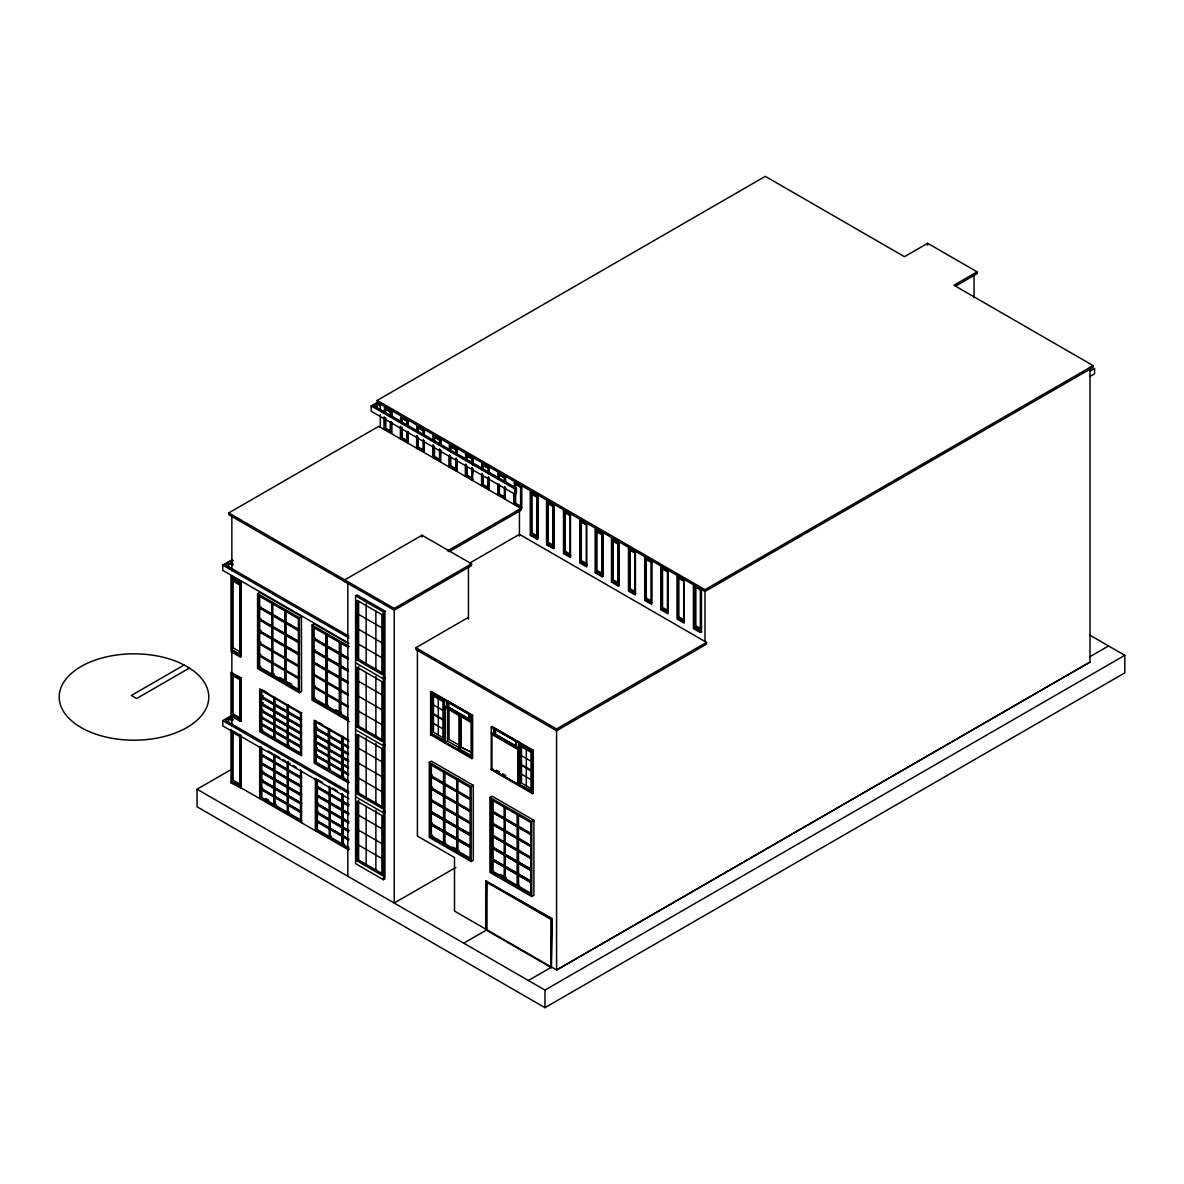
<?xml version="1.0" encoding="UTF-8"?>
<svg xmlns="http://www.w3.org/2000/svg" width="1184" height="1184" viewBox="0 0 1184 1184"><rect width="100%" height="100%" fill="white"/><g stroke="black" fill="none" stroke-linecap="round" stroke-linejoin="round"><path stroke-width="1.5" d="M977.14 271.861L953.949 285.255L1093.098 365.604L1093.098 367.38L704.998 591.452L377.208 402.205L377.208 400.414L765.308 176.342L904.458 256.691L927.664 243.297L977.14 271.861L977.14 273.652L955.488 286.158M380.745 404.454L378.599 403.211L374.026 405.86L516.416 488.06L516.416 493.328L514.892 494.202L371.169 411.233L371.169 405.949L377.548 402.264M384.178 413.201L384.933 407.34L391.889 411.603L391.889 416.96M390.335 415.347L390.335 411.943L391.475 411.129L391.475 416.546M344.736 581.67L344.736 579.879L422.037 535.242L471.528 563.806L471.528 565.597L394.213 610.234L228.764 514.714L228.764 512.924L378.747 426.329L521.019 508.454M400.414 422.57L401.169 416.724L408.125 420.971L408.125 426.329M385.318 418.411L385.318 428.638L384.178 429.452L384.178 416.812M400.414 417.153L408.169 420.764L408.169 426.181M400.828 421.415L400.828 417.996L407.755 421.119L407.755 426.24M384.578 418.84L384.578 429.067L390.335 432.397L391.09 421.726M416.65 430.147L417.404 426.092L424.36 430.354M417.064 430.784L417.819 426.936L423.99 430.502L423.99 435.608M401.583 427.794L401.583 438.021L400.414 438.82L400.414 426.181M416.65 426.536L424.405 430.132L424.36 435.712M417.064 427.365L423.99 430.502M400.828 428.223L400.828 438.465L407 442.017L407.755 431.361M432.885 439.516L433.64 435.46L440.714 439.545L440.714 444.962M433.314 441.869L434.054 436.319L440.285 439.9L440.285 445.021M417.064 435.904L417.064 447.833L423.99 450.956L423.99 440.729M348.88 643.208L222.725 570.362L222.725 565.094L232.301 559.573M432.885 435.904L440.714 439.545M433.314 436.748L440.285 439.9M233.381 564.22L231.857 565.094L228.645 563.244L225.596 564.99L348.777 636.119M233.337 560.52L230.155 562.356L232.301 563.599M417.064 447.833L423.99 450.956M424.405 440.966L423.65 452.229L423.576 441.366M449.121 448.884L449.876 444.844L457.068 449.002L457.068 454.419M449.55 451.237L450.305 445.687L456.639 449.358L456.639 454.464M433.314 445.273L433.314 457.202L440.285 460.369L440.285 450.142M440.714 450.379L440.714 461.212L432.885 457.572L432.885 444.932M231.857 576.312L231.102 576.741L241.136 581.67L241.136 656.646L240.382 657.09L231.102 651.733L231.102 575.868L241.136 581.67M455.899 453.191L455.899 449.787L457.068 449.002M433.314 457.202L440.285 460.369M239.834 583.86L240.589 583.431L240.589 654.249L239.834 654.678L231.664 649.972L231.664 579.139L239.834 583.86L239.834 654.678M465.356 458.267L466.111 454.212L473.067 458.474M465.771 460.606L466.526 455.056L472.653 458.593L472.653 461.997M450.305 455.914L450.305 466.156L449.121 466.94L449.121 456.106M465.356 454.656L473.067 458.238L473.067 465.608M465.771 455.485L472.653 458.593M449.55 454.656L449.55 466.585L455.899 470.24L456.639 459.584M457.068 459.836L456.314 471.099L456.314 458.46M481.592 467.636L482.347 463.58L489.303 467.843M257.564 593.613L259.696 592.37L301.55 616.538L299.419 617.767L257.564 593.613L257.564 668.59L299.419 692.758L301.55 691.53L301.432 616.479M482.006 469.974L482.761 464.424L488.888 467.961L488.888 473.082M258.586 595.744L259.651 595.123L259.651 667.021L299.463 690.006L298.398 690.627L258.586 667.643L258.586 595.744L298.398 618.729L299.463 618.107M466.526 465.282L466.526 475.509L465.356 476.308L465.356 465.475M488.474 473.585L489.303 467.606L489.303 473.2M482.006 464.868L488.888 467.961M465.771 464.01L465.771 475.953L471.898 479.49L472.653 468.82M473.067 469.056L472.312 480.334L472.312 467.695L472.238 478.218L466.94 475.154L466.94 466.407M258.586 607.732L260.717 606.489M497.828 477.004L498.582 472.964L505.538 477.211M498.242 479.357L498.997 473.807L505.124 477.344L505.124 482.45M482.761 474.666L482.761 484.892L481.592 485.692L481.592 474.858M259.651 618.936L258.586 619.558L298.398 642.69L299.463 642.083L259.651 619.099L299.463 641.92L298.398 642.542M504.369 481.192L504.369 477.774L505.538 476.974L505.538 482.569M258.586 619.706L260.717 618.477M482.006 473.393L482.006 485.322L488.134 488.859L488.888 478.203M184.053 665.053L131.35 695.482L136.634 698.53L189.351 668.102M489.303 478.44L488.548 489.702L488.548 477.063M287.253 681.732L285.018 682.902L285.018 611.003L286.188 610.456M514.063 486.387L514.818 482.332L521.774 486.594M514.478 488.726L515.232 483.176L521.36 486.713L520.605 507.61L514.478 504.073L514.478 493.846M260.717 630.302L258.586 631.531L298.398 654.678L299.463 654.056L259.651 630.924M258.586 631.694L260.717 630.465M498.242 484.463L498.242 494.705L505.124 497.798L505.124 487.571M231.664 649.972L240.589 654.249M514.063 493.595L514.063 504.428L514.892 488.933L516.416 488.06M520.605 507.61L520.605 487.142L521.774 486.358L521.774 508.01L447.537 550.871M498.242 494.705L505.124 497.798M505.538 487.808L504.784 499.071L504.784 486.446M260.717 642.29L258.586 643.519L298.398 666.651L299.463 665.882M258.586 643.667L260.717 642.438M530.299 491.908L538.01 495.489L538.01 538.809L537.255 539.253L530.299 535.227L530.299 491.908L538.01 495.489M530.713 493.343L537.595 496.451L537.595 537.373L536.84 537.802L530.713 534.265L530.713 493.343L537.595 496.451M355.585 595.848L357.109 594.975L384.933 611.033L384.933 878.854L383.409 879.727L355.585 863.669L355.585 595.848L383.409 611.921L384.933 611.033M514.478 504.073L521.36 507.181M298.398 630.554L299.463 629.947L259.651 606.963L258.586 607.57L298.398 630.717L299.463 630.095L259.651 607.111M258.586 655.655L260.717 654.426L258.586 655.507L298.398 678.639L299.463 677.87M349.221 721.515L312.014 700.04L312.014 625.048L314.145 623.82L348.259 643.504M231.857 672.719L231.102 673.163L241.136 678.077L241.136 720.923L240.382 721.367L231.102 716.009L231.102 672.29L241.136 678.077M231.664 674.673L240.589 678.95L240.589 719.413L239.834 719.857L231.664 715.136L231.664 674.673L240.589 678.95M449.136 551.729L521.004 510.245L521.019 486.787L514.063 482.776M546.534 501.276L554.245 504.858L554.245 548.192L553.49 548.621L546.534 544.61L546.534 501.276L554.245 504.858M258.586 667.643L260.717 666.414M546.949 502.726L547.704 502.282L547.704 543.204L553.831 546.742L553.831 505.82L546.949 502.726L546.949 543.648L553.831 546.742M313.035 639.168L315.166 637.776M298.398 654.515L299.463 653.908L259.651 631.072M313.035 651.156L315.166 649.764M271.743 603.352L271.846 675.294L273.874 674.007M271.846 675.294L273.978 674.066M469.944 562.933L519.45 534.354L706.552 642.364L706.552 644.155L556.569 730.75L415.865 649.513L415.865 647.722L468.435 617.367M357.094 660.05L358.619 659.162L383.424 673.489L381.899 674.377L357.094 660.05L357.094 600.347L381.899 614.674L383.424 613.8M228.764 512.924L394.213 608.443L471.528 563.806M563.939 511.666L570.066 515.203L570.066 556.125L563.939 552.573L563.939 511.666L564.694 511.222L564.694 552.144L570.821 555.681M530.713 534.265L537.595 537.373M260.717 690.257L261.782 689.65L261.782 730.735L301.594 753.72L300.529 754.326L260.717 731.342L260.717 690.257L300.529 713.242L301.594 712.635M530.299 535.227L533.836 536.411M570.481 514.226L570.481 557.56L563.525 553.55L563.525 510.215L571.236 513.797M313.035 663.129L314.1 662.359L347.978 681.91M262.848 695.792L260.717 697.021L300.529 720.094L301.594 719.398L261.782 696.399M262.848 695.881L260.717 697.11L300.529 720.005M231.664 715.136L240.589 719.413M348.88 798.726L222.725 725.896L222.725 720.612L232.197 715.151M231.102 716.009L241.136 720.923M233.381 719.739L231.857 720.612L228.645 718.762L225.596 720.508L348.777 791.637M233.337 716.039L230.155 717.874L232.301 719.117M262.848 702.645L260.717 703.873L300.529 726.946L301.594 726.236L261.782 703.252M262.848 702.734L260.717 703.962L300.529 726.858M313.035 675.117L314.1 674.347L347.978 694.061M580.175 521.034L586.302 524.571L586.302 565.493L580.175 561.956L580.175 521.034L580.93 520.59L580.93 561.512L587.057 565.049M546.949 543.648L547.704 543.204M546.534 544.61L554.245 548.192M262.848 709.571L260.717 710.8L300.529 733.784L301.594 733.088L261.782 710.104L260.717 710.711L300.529 733.695M586.716 523.609L586.716 566.929L579.76 562.918L579.76 519.584L587.471 523.165M260.717 717.563L261.782 716.942L301.594 740.015L300.529 740.636L260.717 717.563L261.782 717.03M313.035 687.105L315.166 685.862M595.241 529.396L602.952 532.978L602.952 576.312L602.197 576.741L595.241 572.73L595.241 529.396L602.952 532.978M260.717 724.416L261.782 723.794L301.594 746.778L300.529 747.489L260.717 724.416L261.782 723.883L301.594 746.867M602.538 574.862L595.656 571.768L595.656 530.846L596.41 530.402L596.41 571.324L602.538 574.862L602.538 533.94L597.935 531.29M563.939 552.573L564.694 552.144M348.436 647.618L313.035 627.18L313.035 699.078L315.166 697.85M260.717 731.342L262.848 730.114M595.656 530.846L602.538 533.94M611.477 538.764L619.188 542.346L619.188 585.68L618.433 586.11L611.477 582.099L611.477 538.764L619.188 542.346M328.442 705.516L326.207 706.685L326.207 634.787L327.272 634.18L327.376 706.123M274.94 738.328L273.874 738.949L273.874 697.864M580.175 561.956L580.93 561.512M384.933 677.988L383.409 678.876L355.585 662.803M618.018 543.752L618.773 543.323L618.773 584.245L618.018 584.674L611.891 581.137L611.891 540.215L618.018 543.752L618.018 584.674M1089.546 634.964L1124.8 655.314L1124.8 672.882L544.966 1007.658L197.062 806.792L197.062 789.225L230.702 769.807M260.717 755.288L261.782 754.563L301.594 777.548L300.529 778.273L260.717 755.17M315.166 728.471L348.614 747.77L315.166 728.56L317.297 727.316M341.717 713.168L339.482 714.352L339.482 642.453L340.548 641.832L340.548 713.73L340.652 641.891L339.586 642.512L339.586 714.411M628.882 549.154L635.009 552.691L635.009 593.613L628.882 590.076L628.882 549.154L629.636 548.71L629.636 589.632L635.764 593.169M287.15 746.616L289.384 745.432M260.717 763.843L261.782 763.118L301.594 786.102L300.529 786.827L260.717 763.739M231.664 731.209L231.664 781.795L240.589 786.072L240.589 735.486M595.656 571.768L596.41 571.324M231.102 729.403L231.102 782.964L231.857 782.52M595.241 572.73L602.952 576.312M315.166 735.308L348.614 754.622L315.166 735.397L316.232 734.702L348.614 753.483M635.423 551.729L635.423 595.049L628.467 591.038L628.467 547.704L636.178 551.285M329.404 728.693L329.404 769.778L329.507 728.752L328.338 729.314L328.442 770.444M262.848 771.169L260.717 772.397L300.529 795.382L301.594 794.656L261.782 771.672M316.232 741.628L315.166 742.25L348.614 761.549M231.664 781.795L240.589 786.072M231.102 782.964L241.136 787.878L241.136 736.167M348.614 768.401L315.166 749.013L317.297 747.77M645.117 558.522L645.872 558.093L645.872 599.015L651.999 602.552L651.244 602.982L645.117 599.444L645.117 558.522L651.999 561.63M315.166 749.087L317.297 747.859M262.848 779.62L260.717 780.966L300.529 803.951L301.594 803.226L261.782 780.241M357.094 726.991L358.619 726.118L383.424 740.444L381.899 741.317L357.094 726.991L357.094 667.302L381.899 681.629L381.899 741.317M342.783 777.503L342.783 736.418L341.614 736.966L341.717 778.11L343.848 776.882M611.891 581.137L618.773 584.245M348.614 775.254L315.166 755.851L317.297 754.622M315.166 755.94L317.297 754.711M260.717 789.521L262.848 788.174M430.591 734.761L430.591 691.915L431.346 691.486L431.346 734.332L430.591 734.761L471.868 758.604L472.638 758.16L472.594 715.299L431.316 691.471L431.316 734.317M442.816 699.211L431.494 693.543L443.571 700.514L443.571 740.784L444.326 740.355L444.326 700.084M349.088 741.288L315.166 721.707L315.166 762.792L316.232 762.17L348.673 780.907M260.717 798.075L261.782 797.468L301.594 820.453L300.529 821.06L260.717 798.075L260.717 746.719M628.882 590.076L629.636 589.632M667.894 570.466L667.894 613.8L660.938 609.79L660.938 566.455L668.649 570.037M445.243 699.507L444.474 699.936L444.474 742.797L447.537 741.066L459.718 748.096L459.718 714.929M667.48 571.443L668.235 570.999L668.235 611.921L667.48 612.365L661.353 608.813L661.353 567.906L667.48 571.443L667.48 612.365M446.768 701.52L447.522 701.091L470.3 714.248L469.545 720.272L446.768 707.114L446.768 701.52L469.545 714.677L470.3 714.248M328.338 770.384L330.573 769.215M276.109 804.513L273.874 805.682L273.874 754.326M446.768 707.114L447.522 706.67L470.3 719.828M384.933 744.943L383.409 745.831L355.585 729.758M357.094 793.946L358.619 793.073L383.424 807.399L381.899 808.272L357.094 793.946L357.094 734.258L381.899 748.584L383.424 747.711M645.117 599.444L645.872 599.015M684.13 579.849L684.13 623.169L677.174 619.158L677.174 575.824L684.885 579.405M348.777 813.349L317.416 795.234L316.35 795.959L348.747 814.666M287.15 813.349L289.281 812.106L287.253 813.408L287.15 761.993L290.198 763.754M444.326 740.355L431.494 733.814L443.571 740.784M316.35 804.513L318.481 803.285L316.35 804.41L348.747 823.22M430.591 691.915L471.839 715.743L472.594 715.299M661.353 608.813L668.235 611.921M471.868 756.887L471.114 757.331L445.243 742.398L445.243 707.529L471.114 722.462L472.638 721.618L446.753 706.685M700.366 589.691L700.366 632.552L693.41 628.526L693.41 585.68L701.461 589.321L701.461 630.228L700.706 630.672L694.579 627.135L694.579 586.213M316.35 813.082L318.481 811.854L316.35 812.964L348.747 831.79M377.208 400.414L704.998 589.676L1093.098 365.604M1090.005 371.14L1094.578 368.505L1094.578 373.774L1090.005 376.408M348.747 840.344L316.35 821.533L317.416 820.912L348.777 839.027M316.35 821.637L317.416 821.03L348.777 839.13M677.588 618.196L683.716 621.733L683.716 580.811L677.588 577.274L677.588 618.196L684.47 621.304M429.289 762.392L431.42 761.164L473.274 785.318L473.274 860.309L471.143 861.538L429.289 837.384L429.289 762.392L471.143 786.546L473.274 785.318M491.256 726.932L492.011 726.502L533.274 750.33L533.274 793.176L532.519 793.606L491.197 769.763L491.256 726.932L532.519 750.76L532.519 793.606M460.487 746.838L471.898 752.55L460.487 746.838L460.487 716.246L461.242 715.802L461.242 746.408M316.35 778.85L316.35 830.191L317.416 829.584L348.836 847.729M458.963 713.671L458.963 748.525L459.718 748.096M493.55 728.515L494.29 728.086L517.082 741.243L516.328 741.672L493.55 728.515L493.55 734.11L516.328 747.267L517.082 746.823L494.29 733.68L493.55 734.11M492.011 732.807L491.197 733.207L518.622 749.043L519.376 748.614M470.122 799.496L430.31 776.512L432.441 775.12M329.108 837.562L331.239 836.333M331.328 836.392L329.196 837.621L329.108 786.206M694.579 627.135L701.461 630.228M444.651 771.568L443.482 772.131L443.586 844.088M384.933 811.898L383.409 812.772L355.585 796.714M432.441 787.108L430.31 788.485L470.122 811.469L430.31 788.337M694.164 584.763L694.164 628.097L701.12 632.108L701.875 631.679L694.919 627.668L694.919 586.139M519.376 742.309L518.622 742.738L518.622 785.584L519.376 785.155M344.189 843.807L341.954 844.991L341.954 793.635M458.992 850.512L456.758 851.681L456.758 779.782L457.823 779.176L457.927 851.133M456.861 779.842L457.927 779.235M519.524 744.366L532.356 750.908L532.356 791.178L531.601 791.608L519.524 784.637L519.524 744.366L531.601 751.337L531.601 791.608M415.865 647.722L556.569 728.959L706.552 642.364M491.197 769.763L492.722 768.934M531.601 751.337L533.274 750.33M357.094 860.901L358.619 860.028L383.424 874.354L381.899 875.228L357.094 860.901L357.094 801.213L381.899 815.539L381.899 875.228M470.122 847.418L430.31 824.434L432.441 823.206M489.924 797.394L492.056 796.166L533.91 820.334L533.91 895.311L531.779 896.554L489.924 872.386L489.924 797.394L531.779 821.563L533.91 820.334M519.524 784.637L532.356 791.178M430.31 836.422L470.122 859.406L470.122 787.508L430.31 764.524L430.31 836.422L432.441 835.194M493.077 810.285L490.946 811.514L530.758 834.498M443.482 844.029L445.717 842.845M530.758 846.486L490.946 823.502L493.077 822.11L493.077 811.972M517.497 886.757L517.497 814.858L518.459 814.178L517.393 814.799L517.393 886.698L519.628 885.528M455.884 867.428L394.213 903.037L394.213 608.443M493.077 858.06L490.946 859.451L530.758 882.435M490.946 871.424L530.758 894.408L530.758 822.525L490.946 799.526L490.946 871.424L493.077 870.196L493.077 847.922M485.869 881.014L551.922 918.458L551.33 967.654L485.869 929.869L485.869 881.014L551.922 919.11M504.118 879.031L506.352 877.862M485.869 929.869L486.461 880.659M463.714 943.174L486.905 929.78L486.979 881.621M551.922 918.458L551.33 967.654M528.39 980.5L551.581 967.121M1090.005 656.661L1108.564 645.946M417.404 648.61L417.404 836.082L454.508 857.512L454.508 911.073L556.643 970.036L1090.079 662.048L556.569 969.992L556.569 728.959M197.062 789.225L544.966 990.076L1124.8 655.314M531.054 491.952L538.01 495.963M547.289 501.32L550.072 502.934M563.525 510.689L570.481 514.714M579.76 520.072L586.716 524.083M598.778 531.054L602.952 533.451M615.014 540.422L619.188 542.834M628.467 548.192L635.764 552.262M644.703 557.56L651.659 561.571M660.938 566.929L668.235 570.999M677.174 576.312L684.47 580.382M701.046 590.283L695.748 587.22L695.748 625.729L701.046 628.793M385.318 408.169L391.09 411.499L391.09 416.62M401.583 417.567L407.755 421.119M384.178 407.784L390.72 411.558L390.72 416.975M449.121 445.273L456.314 449.432L456.314 454.848M481.592 464.024L488.548 468.035M497.828 473.393L504.784 477.418L504.784 482.835M614.17 540.659L618.773 543.323M380.301 405.949L377.074 404.099L377.074 407.607M390.705 411.884L385.718 408.998L385.718 414.252M423.576 430.858L418.233 427.779L418.233 431.287M439.871 440.27L434.484 437.162L434.484 442.416M488.474 468.331L483.176 465.268L483.176 468.775M504.71 477.7L499.411 474.636L499.411 478.144M520.945 487.083L515.647 484.019L515.647 503.274L520.945 506.338M570.407 515.721L565.108 512.672L565.108 551.182L570.407 554.245M586.642 525.104L581.344 522.04L581.344 560.55L586.642 563.614M635.349 553.224L630.051 550.16L630.051 588.67L635.349 591.734M684.056 581.344L678.758 578.28L678.758 616.79L684.056 619.854M390.335 411.943L384.578 408.613L384.578 412.017M449.55 446.131L455.899 449.787M498.242 474.236L504.369 477.774M514.478 483.605L520.605 487.142M537.181 497.413L531.882 494.35L531.882 532.874L537.181 535.923M602.123 534.902L596.825 531.853L596.825 570.362L602.123 573.426M618.359 544.285L613.06 541.221L613.06 579.731L618.359 582.794M371.169 405.949L514.892 488.933M390.705 431.139L385.718 428.253L385.718 417.76M423.576 450.112L418.233 447.034L418.233 438.287M439.871 459.525L434.484 456.417L434.484 447.656M488.474 487.586L483.176 484.522L483.176 475.776M504.71 496.954L499.411 493.906L499.411 485.144M385.318 428.638L391.09 431.968M401.583 438.021L407.755 441.588M450.305 466.156L456.639 469.811M466.526 475.509L472.653 479.061M482.761 484.892L488.888 488.43M406.778 441.617L401.169 438.391L401.169 427.557M424.405 451.8L416.65 448.188L416.65 435.549M457.068 470.655L449.876 466.511L449.876 455.677M473.067 479.89L466.111 475.879L466.111 465.046M489.303 489.273L482.347 485.248L482.347 473.866M499.974 495.43L505.538 498.642M514.818 503.999L521.774 508.01M649.631 602.39L645.458 599.977L645.458 558.448M617.796 584.881L612.232 581.67L612.232 538.335M358.619 614.392L383.424 628.719M358.619 629.311L383.424 643.637M222.725 565.094L348.88 637.939M358.619 644.244L383.424 658.57M233.781 579.494L239.227 582.646M312.014 625.048L349.221 646.523M493.476 733.651L516.328 746.852M444.474 706.241L471.868 722.048M433.462 704.894L443.127 710.474M521.493 755.718L531.157 761.297M314.1 638.398L347.978 657.949M314.1 638.546L347.978 658.112M313.035 639.02L348.081 659.399M347.978 669.937L314.1 650.386L347.978 670.085M313.035 650.993L348.081 671.372M433.462 723.365L443.127 728.944M521.493 774.188L531.157 779.768M358.619 681.348L383.424 695.674M459.718 745.52L449.062 739.378L449.062 708.772M314.1 662.522L347.978 682.073M313.035 662.981L348.081 683.36M458.963 748.525L471.128 755.555M496.54 770.236L499.589 771.983M502.638 773.744L505.672 775.505M435.978 737.01L468.065 755.525M491.952 769.363L517.822 784.296L517.822 749.442L491.952 734.494L491.952 769.363L533.274 793.176M358.619 696.266L383.424 710.592M259.651 642.897L299.463 666.044M313.035 674.954L348.081 695.348M358.619 711.199L383.424 725.526M259.651 654.885L299.463 678.032M347.978 706.034L314.1 686.335L313.035 686.942L348.081 707.322M435.771 766.448L431.376 763.917L431.376 835.8L471.188 858.785M279.838 677.455L284.219 679.986M288.733 682.576L291.678 684.278M335.753 709.734L338.683 711.421M348.022 718.052L314.1 698.471L314.1 626.573M234.95 653.08L238.043 654.87M313.035 699.078L348.436 719.517M431.376 775.742L471.188 798.874M492.011 810.744L530.343 833.033M430.31 776.349L470.122 799.333M530.758 834.35L490.946 811.366L493.077 810.137L493.077 799.999M263.248 690.494L267.628 693.025M319.162 722.773L322.092 724.475M342.783 736.418L342.679 777.444M431.376 787.715L471.188 810.862M492.011 822.732L530.343 845.006M301.55 712.96L259.696 688.792L259.696 731.638L301.55 755.806L301.432 712.886M348.259 739.926L314.145 720.227L314.145 763.088L348.259 782.772M490.946 823.339L530.758 846.323M358.619 748.303L383.424 762.629M316.232 727.849L348.614 746.63M471.188 822.836L431.376 799.703L430.31 800.473L470.122 823.457M492.011 834.705L530.343 856.994M430.31 800.325L470.122 823.309M490.946 835.327L530.758 858.311L490.946 835.475L493.077 834.098L493.077 823.96M358.619 763.221L383.424 777.548M348.614 760.32L316.232 741.539L315.166 742.161L348.614 761.46M471.188 834.676L431.376 811.691L430.31 812.461L470.122 835.445M492.011 846.693L530.343 868.819M431.376 811.839L471.188 834.824M492.011 846.841L530.343 868.982M430.31 812.298L470.122 835.282M490.946 847.315L530.758 870.299M530.758 870.447L490.946 847.463L493.077 846.072L493.077 835.934M316.232 748.392L348.614 767.173M358.619 778.154L383.424 792.481M316.232 755.244L348.614 773.936M316.232 755.333L348.614 774.025M431.376 823.664L471.188 846.649L431.376 823.827M492.011 858.681L530.343 880.807M492.011 858.829L530.343 880.955M430.31 824.286L470.122 847.27M490.946 859.288L530.758 882.272M315.166 762.792L349.088 782.372M453.028 847.078L455.958 848.765M500.403 874.428L503.318 876.116M530.358 892.943L492.011 870.817L492.011 800.606M222.725 720.612L348.88 793.458M268.028 750.952L272.424 753.483M279.838 757.76L273.978 754.386L273.978 805.742M282.754 759.462L285.684 761.149M293.144 765.456L296.104 767.158M317.934 779.768L322.729 782.52M332.393 788.1L337.174 790.868M239.227 734.702L232.404 730.765L232.404 781.351M348.777 804.794L317.416 786.679L316.35 787.404L348.747 806.112M261.782 754.667L301.594 777.651M317.416 786.783L348.777 804.898M358.619 815.258L383.424 829.584M261.782 763.221L301.594 786.206M317.416 795.352L348.777 813.452M261.782 771.79L301.594 794.775M358.619 830.176L383.424 844.503M317.416 812.357L348.777 830.472M261.782 780.345L301.594 803.329M317.416 812.461L348.777 830.576M301.594 811.884L261.782 788.899L301.594 811.78L300.529 812.505L260.717 789.402M358.619 845.095L383.424 859.421M265.764 798.534L268.694 800.221M316.35 830.191L349.191 849.165M231.102 782.091L348.658 849.949M1090.005 367.41L1090.005 662.004M974.047 273.682L974.047 297.613M927.664 243.297L927.664 245.088M704.998 589.676L704.998 641.432M701.12 588.788L701.12 632.108M700.706 589.75L700.706 630.672M695.334 587.56L695.334 626.691M678.343 576.83L678.343 617.752M677.929 577.2L677.929 618.729M662.108 567.462L662.108 608.384M661.693 567.832L661.693 609.346M651.244 562.06L651.244 602.982M618.433 542.79L618.433 586.11M612.646 539.786L612.646 580.693M602.197 533.422L602.197 576.741M601.783 534.384L601.783 575.306M595.996 528.967L595.996 572.286M564.28 511.592L564.28 553.106M553.49 505.302L553.49 548.621M553.076 506.264L553.076 547.186M550.871 967.402L550.871 919.346L486.313 882.065L486.313 930.121M547.289 500.847L547.289 544.166M544.966 990.076L544.966 1007.658M537.255 495.918L537.255 539.253M536.84 496.88L536.84 537.802M531.779 821.563L531.779 896.554M531.468 492.914L531.468 533.836M531.054 491.464L531.054 534.798M526.318 749.635L526.318 767.365M526.318 768.105L526.318 785.836M520.279 743.937L520.279 784.193M519.45 509.357L519.45 536.13M519.376 743.878L519.376 783.364M518.459 814.178L518.562 886.135M516.328 741.672L516.328 747.267M515.232 483.176L515.232 488.296M515.232 493.402L515.232 503.629M514.818 482.332L514.818 487.749M505.183 806.526L505.287 878.469M504.369 488L504.369 498.242M504.118 807.133L504.221 879.09M498.997 473.807L498.997 478.913M498.997 484.034L498.997 494.261M498.582 472.964L498.582 478.38M498.582 485.603L497.828 495.06L497.828 484.226M494.29 728.086L494.29 733.68M488.134 468.405L488.134 473.511M488.134 476.93L488.134 488.859M482.761 464.424L482.761 469.545M482.347 463.58L482.347 468.997M472.312 458.667L472.312 464.084M472.238 462.456L472.238 458.963L466.94 455.899L466.94 459.392M471.898 459.022L471.898 462.441M471.898 467.547L471.898 479.49M471.839 715.743L471.868 758.604M471.128 722.388L471.114 757.331M471.143 786.546L471.143 861.538M469.545 714.677L469.545 720.272M468.435 567.447L468.435 619.158M466.526 455.056L466.526 460.176M466.111 454.212L466.111 459.629M456.832 449.091L456.832 454.449M456.832 459.806L456.832 470.522M456.21 453.206L456.21 449.713L450.734 446.546L450.734 451.785M456.21 458.46L456.21 468.968L450.734 465.8L450.734 457.039M455.899 458.312L455.899 470.24M450.305 445.687L450.305 450.808M449.876 444.844L449.876 450.26M447.522 701.091L447.522 706.67M447.537 708.032L447.537 741.066M444.651 773.418L444.651 843.467M444.548 771.509L444.548 843.408M440.596 439.723L440.596 445.08M440.596 450.438L439.96 461.642L439.871 450.764M439.96 439.989L439.96 445.406M439.53 440.344L439.53 443.748M439.53 448.869L439.53 460.798M438.287 698.812L438.287 716.542M438.287 717.282L438.287 735.012M434.054 436.319L434.054 441.425M434.054 446.546L434.054 456.772M433.64 435.46L433.64 439.072M433.64 445.746L433.64 457.128M432.249 693.114L432.249 733.37M423.65 430.576L423.65 435.993M423.236 430.932L423.236 434.336M423.236 439.456L423.236 451.4M422.037 535.242L422.037 537.033M417.819 426.936L417.819 432.056M417.819 437.162L417.819 447.404M417.404 427.898L417.404 431.509M417.404 436.926L417.404 446.146M408.125 442.402L408.125 431.686L407.414 442.86L407.414 432.027L407.34 440.744L401.998 437.666L401.998 427.158M407.414 421.193L407.414 424.804M407.34 424.982L407.34 421.489L401.998 418.411L401.998 423.665M407 421.563L407 424.967M407 431.79L407 442.017M401.583 419.269L401.583 422.673M401.169 418.529L401.169 422.14M391.889 422.318L391.889 433.033L384.933 429.008L384.933 418.174M391.475 421.963L390.72 433.226L390.705 422.377M390.335 422.17L390.335 432.397M385.318 409.886L385.318 413.29M384.933 409.146L384.933 412.757M383.409 611.921L383.409 879.727M381.899 614.674L381.899 674.377M381.899 748.584L381.899 808.272M380.301 404.01L380.301 409.472M380.301 414.726L380.301 427.232M375.876 611.092L375.876 669.138M375.876 676.39L375.876 736.093M375.876 743.345L375.876 803.048M375.876 810.3L375.876 870.003M366.152 603.825L366.152 663.514M366.152 672.438L366.152 730.469M366.152 737.736L366.152 797.424M366.152 806.348L366.152 864.379M358.619 601.132L358.619 659.162M358.619 666.429L358.619 726.118M358.619 735.042L358.619 793.073M358.619 800.325L358.619 860.028M347.83 583.505L347.83 876.264M343.123 794.908L343.123 844.429M343.02 794.701L343.02 844.37M342.058 793.694L342.058 845.036M330.262 787.478L330.262 836.999L330.173 787.286M326.31 634.846L326.31 706.744M317.416 779.916L317.416 829.584M316.232 721.086L316.232 762.17M315.358 779.013L315.358 830.724M301.432 770.976L301.55 822.762M300.529 713.242L300.529 754.326M300.529 769.704L300.529 821.06M299.419 617.767L299.419 692.758M298.398 618.729L298.398 690.627M288.319 746.053L288.319 704.968L287.15 705.531L287.253 746.675M288.319 763.266L288.319 812.786L288.215 761.371M288.215 704.909L288.215 745.994M286.084 612.084L286.188 682.339M285.122 611.062L285.122 682.961M274.94 697.258L275.043 738.387L273.978 739.008L273.978 697.924M274.94 755.407L275.043 805.12M272.808 602.73L272.912 674.688M261.782 747.8L261.782 797.468M259.696 746.882L259.696 798.593M240.382 582.099L240.382 657.09M240.382 678.506L240.382 721.367M240.382 734.761L240.382 788.322M239.834 679.379L239.834 719.857M239.834 735.915L239.834 786.516M232.404 578.71L232.404 649.528M232.404 674.229L232.404 714.707M231.857 516.52L231.857 570.88M231.857 579.968L231.857 649.468M231.857 651.289L231.857 725.896M231.857 730.809L231.857 780.685M228.645 563.244L228.645 568.512M228.645 718.762L228.645 722.27M186.88 666.474L179.524 662.759A74.784 43.186 0 0 0 60.976 687.667A74.784 43.186 0 0 0 150.176 739.171A74.784 43.186 0 0 0 193.332 670.721L186.88 666.474M651.659 561.098L644.703 557.087L644.703 600.406L651.659 604.432L651.659 561.098M651.585 562.592L646.286 559.529L646.286 598.053L651.585 601.102L651.585 562.592M667.82 571.961L662.522 568.912L662.522 607.422L667.82 610.485L667.82 571.961M553.416 506.782L548.118 503.733L548.118 542.242L553.416 545.306L553.416 506.782M469.027 713.671L448.795 701.994L448.795 707.248L469.027 718.925L469.027 713.671M515.81 740.666L495.563 728.989L495.563 734.243L515.81 745.935L515.81 740.666M443.127 701.609L433.462 696.029L433.462 713.76L443.127 719.339L443.127 701.609M531.157 752.432L521.493 746.852L521.493 764.583L531.157 770.162L531.157 752.432M240.026 585.192L232.967 581.107L232.967 647.766L240.026 651.851L240.026 585.192M443.127 720.079L433.462 714.5L433.462 732.23L443.127 737.81L443.127 720.079M531.157 770.902L521.493 765.323L521.493 783.053L531.157 788.633L531.157 770.902M240.026 679.823L232.967 675.738L232.967 713.834L240.026 717.904L240.026 679.823M240.026 736.655L232.967 732.57L232.967 780.182L240.026 784.267L240.026 736.655M348.777 821.903L317.416 803.788L348.777 822.022"/></g></svg>
